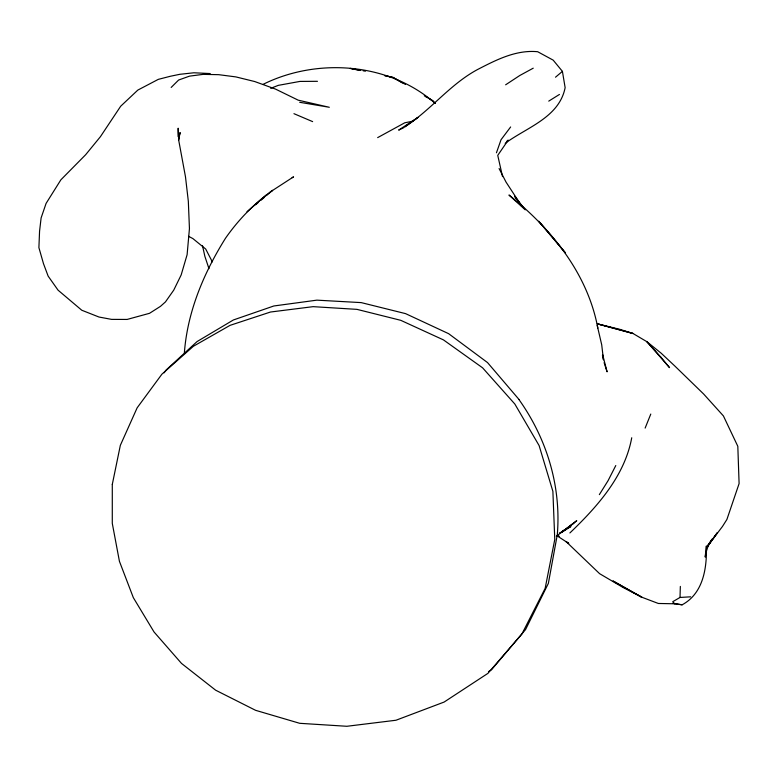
<?xml version="1.0" encoding="UTF-8"?>
<svg xmlns="http://www.w3.org/2000/svg" width="778" height="778" viewBox="0 0 778 778"><rect width="100%" height="100%" fill="white"/><g stroke="black" fill="none" stroke-linecap="round" stroke-linejoin="round"><path stroke-width="1.17" d="M178.123 136.656L178.172 128.214L178.794 140.721L185.485 176.83L188.325 201.269L189.443 228.567L187.109 254.698L181.148 274.994L173.747 290.126L165.451 301.913L160.472 306.347L149.522 313.31L127.125 319.437L111.565 319.379L98.971 317.025L81.778 310.237L58.058 290.165L48.139 276.112L43.49 263.674L38.9 247.637L39.561 231.241L41.117 217.918L46.087 203.408L60.869 179.825L85.658 154.715L100.42 136.685L120.687 106.226L137.832 90.083L158.294 79.366L170.285 76.283L179.806 74.309L193.936 72.782L210.225 73.56M705.199 556.708L706.375 545.942C707.017 567.852 703.438 593.342 682.131 604.807L674.682 603.786L672.746 601.705L680.011 597.455L680.342 586.418M184.357 353.095C187.342 311.881 203.768 272.961 225.503 238.233C238.399 219.756 254.221 203.447 272.572 190.347L266.329 195.648M705.257 557.058L705.86 552.74L708.194 545.767L712.084 539.105L707.396 545.991M178.532 140.419L180.107 132.513L178.551 139.32M631.736 437.751C624.695 476.146 597.212 506.75 569.895 532.949M496.442 152.789L501.042 139.719L510.64 126.97M645.137 428.094L650.787 414.061M615.787 465.536L608.065 480.687L599.352 494.623M707.572 546.516L717.209 532.842L707.552 546.059M164.119 372.827L166.191 369.929L197.087 341.552L233.4 319.962L273.837 305.978L316.86 300.152L361.225 302.613L405.571 313.631L448.614 333.665L487.524 362.577L519.014 399.474M707.601 546.088L722.461 526.473L726.895 519.48L739.1 483.585L737.816 446.3L723.414 415.929L703.652 394.028L674.905 366.098L661.232 353.261L646.926 341.717L632.981 333.48L619.833 329.327L597.358 323.843L632.981 333.48L597.358 323.843M171.17 87.437L178.619 80.037L189.482 76.147L203.087 74.377L218.647 74.669L235.86 76.905L254.727 81.544L275.538 89.1L298.217 100.177L329.318 107.276L299.695 102.297M556.377 536.227L576.751 520.706L561.376 532.522L570.916 526.492L562.475 530.995M266.728 194.695L247.015 211.713M255.631 204.74L258.306 202.465M260.98 200.189L264.549 197.165M555.511 77.207L562.416 71.372L553.187 60.149L537.666 51.718C515.96 49.636 496.15 59.945 477.488 69.563C449.801 84.452 430.808 110.184 404.628 126.97L418.039 117.381L398.667 130.111L403.772 127.67M506.478 141.557L508.199 140.118L497.745 155.376L502.53 176.616M561.376 532.522L573.843 523.273M505.185 143.327C526.842 127.291 559.217 117.527 565.139 87.661L562.416 71.372M505.642 84.802L519.83 75.476L533.241 68.172M270.365 191.894L293.549 176.839L292.09 177.734M488.487 671.628L491.55 669.693L525.549 629.587L548.364 583.393L557.291 534.719A217.723 200.928 24.1 0 0 518.936 399.522M548.743 101.13L559.45 94.449M377.661 137.618L404.793 122.778L412.894 121.183M559.324 532.998L562.504 531.627M263.013 84.384C317.21 57.426 389 62.639 435.067 103.28M270.686 88.342L278.31 85.356L299.929 81.418L317.453 81.311M680.011 597.455L690.631 596.823M674.682 603.786L658.344 603.475L641.801 597.212L623.071 587.487L599.595 573.668L566.014 541.517L568.747 543.423L556.591 535.517M672.717 603.31L682.131 604.807M556.776 535.925L559.168 536.334L557.32 535.478M360.768 70.341L350.295 68.415L359.796 70.419M363.102 70.769L365.427 71.197M384.721 75.68L393.036 77.44L405.503 84.462M384.993 75.583L393.036 77.44L402.411 82.935M293.948 113.676L312.639 121.621M188.577 236.327L192.886 238.583L205.723 249.057L212.345 261.885M424.282 95.782L427.414 97.61M429.495 98.835L432.626 100.663L434.98 103.211M425.663 96.443L432.626 100.663L434.999 103.338M516.582 199.11L514.598 196.251L525.247 209.827L508.958 195.015C551.291 228.528 587.779 273.856 597.825 328.112M517.915 201.016L521.231 205.781M521.241 205.363L506.021 182.071L499.087 168.534M208.971 268.692L204.886 256.4L202.504 245.731M604.107 362.645L607.093 371.835L602.629 354.574M597.193 325.389L601.715 344.819L603.475 359.844L602.435 355.351M112.295 484.412L112.285 523.37L119.423 561.308L133.339 597.66L154.054 631.999L181.507 663.42L215.623 690.183L255.583 710.314L299.695 723.307L346.862 726.282L395.983 720.243L444.121 702.057L487.903 673.378L521.892 634.041L545.154 588.353L554.772 539.465L552.886 491.346L539.105 445.57L514.832 404.025L482.593 367.819L443.46 339.898L400.738 320.312L356.946 309.362L313.126 306.658L270.462 312.027L230.084 325.34L193.391 346.268L161.912 374.179L137.142 407.828L120.337 445.337L112.295 484.412M641.801 597.212L613.142 581.059L641.801 597.212M660.853 357.151L646.926 341.717L669.547 367.654L660.853 357.151M550.26 234.732L538.726 221.234L565.538 253.015L550.26 234.732"/></g></svg>
